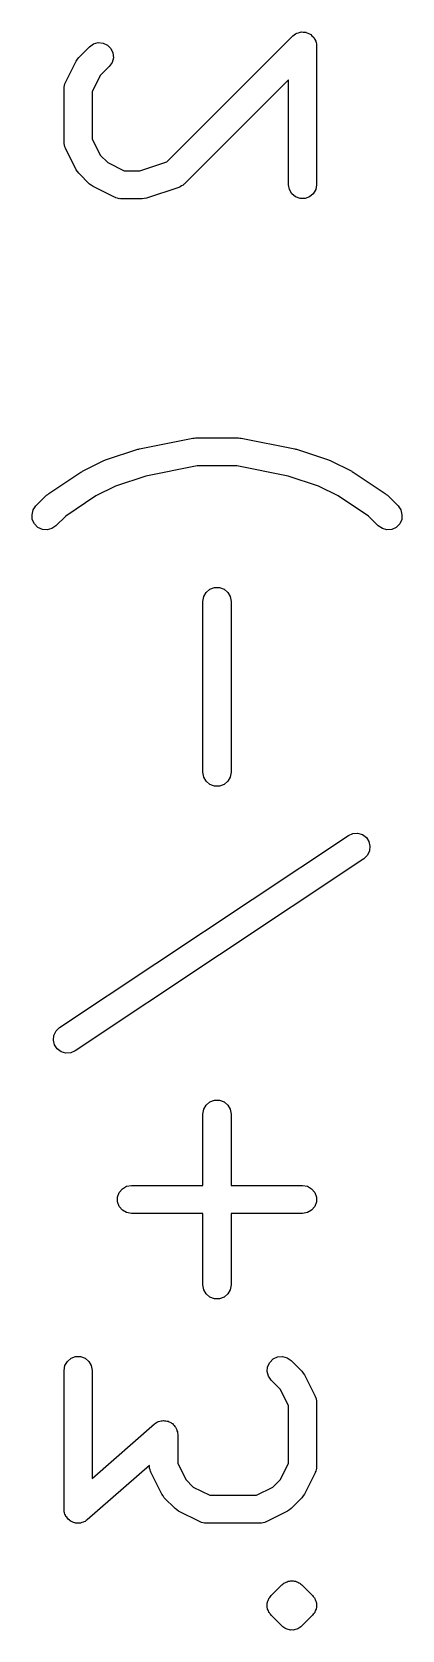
# Model space of a CAD drawing. Extents: x 91.3 to 189.8, y -113.5 to -60.4.
# Drawn here: x 166.54 to 167.86, y -79.66 to -73.96 of the extents above; entities that cross this region are included whole.
import ezdxf

# ---------------------------------------------------------------- set-up
doc = ezdxf.new("R2010")
doc.units = 0
doc.header["$MEASUREMENT"] = 0
doc.layers.add('BLACK', color=7, linetype='CONTINUOUS')

msp = doc.modelspace()

# ---------------------------------------------------------------- linework, layer by layer
at = {"layer": 'Black'}
for p, q in [((167.018, -74.422), (167.467, -73.9732)), ((167.467, -73.9732), (167.472, -73.9695)), ((167.472, -73.9695), (167.477, -73.9653)), ((167.477, -73.9653), (167.479, -73.9645)), ((167.479, -73.9645), (167.481, -73.9633)), ((167.481, -73.9633), (167.487, -73.9616)), ((167.487, -73.9616), (167.493, -73.9593)), ((167.493, -73.9593), (167.495, -73.9593)), ((167.495, -73.9593), (167.498, -73.9588)), ((167.498, -73.9588), (167.504, -73.9593)), ((167.504, -73.9593), (167.511, -73.9593)), ((167.511, -73.9593), (167.513, -73.9601)), ((167.513, -73.9601), (167.515, -73.9603)), ((167.515, -73.9603), (167.521, -73.963)), ((167.521, -73.963), (167.527, -73.9653)), ((167.527, -73.9653), (167.529, -73.9667)), ((167.529, -73.9667), (167.531, -73.9676)), ((167.531, -73.9676), (167.535, -73.9722)), ((167.535, -73.9722), (167.54, -73.9764)), ((167.54, -73.9764), (167.541, -73.9783)), ((167.541, -73.9783), (167.543, -73.9799)), ((167.543, -73.9799), (167.546, -73.9858)), ((166.705, -74.0494), (166.743, -74.0113)), ((166.743, -74.0113), (166.757, -74.0014)), ((166.757, -74.0014), (166.774, -73.9969)), ((166.774, -73.9969), (166.791, -73.9984)), ((166.791, -73.9984), (166.807, -74.0057)), ((166.807, -74.0057), (166.819, -74.018)), ((166.819, -74.018), (166.826, -74.0337)), ((166.826, -74.0337), (166.828, -74.051)), ((167.546, -73.9858), (167.549, -73.9915)), ((167.549, -73.9915), (167.549, -73.9936)), ((167.549, -73.9936), (167.55, -73.9956)), ((167.55, -73.9956), (167.551, -74.0021)), ((167.551, -74.0021), (167.552, -74.0086)), ((167.552, -74.0086), (167.552, -74.5038)), ((166.657, -74.1386), (166.695, -74.0624)), ((166.695, -74.0624), (166.7, -74.056)), ((166.7, -74.056), (166.705, -74.0494)), ((166.813, -74.082), (166.781, -74.1144)), ((166.823, -74.0678), (166.813, -74.082)), ((166.828, -74.051), (166.823, -74.0678)), ((166.652, -74.1552), (166.654, -74.1496)), ((166.654, -74.1496), (166.655, -74.1439)), ((166.655, -74.1439), (166.656, -74.1414)), ((166.656, -74.1414), (166.657, -74.1386)), ((166.781, -74.1144), (166.752, -74.1728)), ((167.452, -74.1293), (167.08, -74.5011)), ((167.452, -74.5038), (167.452, -74.1293)), ((166.652, -74.1581), (166.652, -74.1552)), ((166.652, -74.161), (166.652, -74.1581)), ((166.652, -74.3514), (166.652, -74.161)), ((166.752, -74.1728), (166.752, -74.3396)), ((166.652, -74.3543), (166.652, -74.3514)), ((166.652, -74.3571), (166.652, -74.3543)), ((166.654, -74.3628), (166.652, -74.3571)), ((166.655, -74.3685), (166.654, -74.3628)), ((166.656, -74.371), (166.655, -74.3685)), ((166.657, -74.3738), (166.656, -74.371)), ((166.695, -74.45), (166.657, -74.3738)), ((166.752, -74.3396), (166.781, -74.398)), ((166.781, -74.398), (166.808, -74.4246)), ((166.808, -74.4246), (166.866, -74.4538)), ((166.922, -74.4538), (167.018, -74.422)), ((166.7, -74.4564), (166.695, -74.45)), ((166.705, -74.463), (166.7, -74.4564)), ((166.743, -74.5011), (166.705, -74.463)), ((166.866, -74.4538), (166.922, -74.4538)), ((166.749, -74.5057), (166.743, -74.5011)), ((166.756, -74.5104), (166.749, -74.5057)), ((166.832, -74.5485), (166.756, -74.5104)), ((166.835, -74.5494), (166.832, -74.5485)), ((166.837, -74.5508), (166.835, -74.5494)), ((167.061, -74.5132), (166.946, -74.5512)), ((167.063, -74.5118), (167.061, -74.5132)), ((167.066, -74.511), (167.063, -74.5118)), ((167.071, -74.5077), (167.066, -74.511)), ((167.076, -74.5049), (167.071, -74.5077)), ((167.078, -74.5027), (167.076, -74.5049)), ((167.08, -74.5011), (167.078, -74.5027)), ((167.455, -74.5209), (167.452, -74.5038)), ((167.464, -74.536), (167.455, -74.5209)), ((167.477, -74.5471), (167.464, -74.536)), ((167.493, -74.5531), (167.477, -74.5471)), ((167.527, -74.5471), (167.511, -74.5531)), ((167.54, -74.536), (167.527, -74.5471)), ((167.549, -74.5209), (167.54, -74.536)), ((167.552, -74.5038), (167.549, -74.5209)), ((166.843, -74.5518), (166.837, -74.5508)), ((166.849, -74.5535), (166.843, -74.5518)), ((166.851, -74.5533), (166.849, -74.5535)), ((166.854, -74.5538), (166.851, -74.5533)), ((166.93, -74.5538), (166.854, -74.5538)), ((166.938, -74.5524), (166.93, -74.5538)), ((166.946, -74.5512), (166.938, -74.5524)), ((167.511, -74.5531), (167.493, -74.5531)), ((166.8, -75.4849), (166.915, -75.4469)), ((166.915, -75.4469), (166.918, -75.4464)), ((166.918, -75.4464), (166.921, -75.4453)), ((166.921, -75.4453), (167.111, -75.4072)), ((167.111, -75.4072), (167.116, -75.4071)), ((167.116, -75.4071), (167.121, -75.4062)), ((167.121, -75.4062), (167.273, -75.4062)), ((167.273, -75.4062), (167.278, -75.4071)), ((167.278, -75.4071), (167.283, -75.4072)), ((167.283, -75.4072), (167.474, -75.4453)), ((167.474, -75.4453), (167.477, -75.4464)), ((167.477, -75.4464), (167.48, -75.4469)), ((167.48, -75.4469), (167.594, -75.4849)), ((166.718, -75.5258), (166.794, -75.4877)), ((166.794, -75.4877), (166.797, -75.4866)), ((166.797, -75.4866), (166.8, -75.4849)), ((167.126, -75.5062), (166.943, -75.5427)), ((167.268, -75.5062), (167.126, -75.5062)), ((167.451, -75.5427), (167.268, -75.5062)), ((167.594, -75.4849), (167.597, -75.4866)), ((167.597, -75.4866), (167.6, -75.4877)), ((167.6, -75.4877), (167.677, -75.5258)), ((166.598, -75.6051), (166.712, -75.5289)), ((166.712, -75.5289), (166.715, -75.5276)), ((166.715, -75.5276), (166.718, -75.5258)), ((166.943, -75.5427), (166.835, -75.5787)), ((167.559, -75.5787), (167.451, -75.5427)), ((167.677, -75.5258), (167.679, -75.5276)), ((167.679, -75.5276), (167.682, -75.5289)), ((167.682, -75.5289), (167.796, -75.6051)), ((166.552, -75.6494), (166.59, -75.6113)), ((166.59, -75.6113), (166.594, -75.6085)), ((166.594, -75.6085), (166.598, -75.6051)), ((166.765, -75.6138), (166.658, -75.6855)), ((166.835, -75.5787), (166.765, -75.6138)), ((167.629, -75.6138), (167.559, -75.5787)), ((167.737, -75.6855), (167.629, -75.6138)), ((167.796, -75.6051), (167.8, -75.6085)), ((167.8, -75.6085), (167.804, -75.6113)), ((167.804, -75.6113), (167.842, -75.6494)), ((166.538, -75.6804), (166.542, -75.6636)), ((166.539, -75.6977), (166.538, -75.6804)), ((166.542, -75.6636), (166.552, -75.6494)), ((166.658, -75.6855), (166.623, -75.7201)), ((167.771, -75.7201), (167.737, -75.6855)), ((167.842, -75.6494), (167.852, -75.6636)), ((167.852, -75.6636), (167.856, -75.6804)), ((167.856, -75.6804), (167.855, -75.6977)), ((166.547, -75.7134), (166.539, -75.6977)), ((166.559, -75.7257), (166.547, -75.7134)), ((166.575, -75.7331), (166.559, -75.7257)), ((166.592, -75.7346), (166.575, -75.7331)), ((166.609, -75.7301), (166.592, -75.7346)), ((166.623, -75.7201), (166.609, -75.7301)), ((167.786, -75.7301), (167.771, -75.7201)), ((167.802, -75.7346), (167.786, -75.7301)), ((167.82, -75.7331), (167.802, -75.7346)), ((167.835, -75.7257), (167.82, -75.7331)), ((167.848, -75.7134), (167.835, -75.7257)), ((167.855, -75.6977), (167.848, -75.7134)), ((167.147, -75.9895), (167.15, -75.9724)), ((167.15, -75.9724), (167.159, -75.9574)), ((167.159, -75.9574), (167.172, -75.9462)), ((167.172, -75.9462), (167.188, -75.9403)), ((167.188, -75.9403), (167.206, -75.9403)), ((167.206, -75.9403), (167.222, -75.9462)), ((167.222, -75.9462), (167.235, -75.9574)), ((167.235, -75.9574), (167.244, -75.9724)), ((167.244, -75.9724), (167.247, -75.9895)), ((167.147, -76.599), (167.147, -75.9895)), ((167.247, -75.9895), (167.247, -76.599)), ((167.15, -76.6162), (167.147, -76.599)), ((167.247, -76.599), (167.244, -76.6162)), ((167.159, -76.6312), (167.15, -76.6162)), ((167.172, -76.6424), (167.159, -76.6312)), ((167.188, -76.6483), (167.172, -76.6424)), ((167.206, -76.6483), (167.188, -76.6483)), ((167.222, -76.6424), (167.206, -76.6483)), ((167.235, -76.6312), (167.222, -76.6424)), ((167.244, -76.6162), (167.235, -76.6312)), ((166.636, -77.5098), (167.665, -76.8241)), ((167.665, -76.8241), (167.681, -76.8171)), ((167.681, -76.8171), (167.698, -76.816)), ((167.698, -76.816), (167.715, -76.8209)), ((167.715, -76.8209), (167.729, -76.8312)), ((167.729, -76.8312), (167.738, -76.8456)), ((167.74, -76.8798), (167.733, -76.8953)), ((167.738, -76.8456), (167.742, -76.8625)), ((167.742, -76.8625), (167.74, -76.8798)), ((167.72, -76.9073), (166.692, -77.593)), ((167.733, -76.8953), (167.72, -76.9073)), ((166.624, -77.5218), (166.636, -77.5098)), ((166.614, -77.5546), (166.616, -77.5374)), ((166.618, -77.5715), (166.614, -77.5546)), ((166.616, -77.5374), (166.624, -77.5218)), ((166.628, -77.586), (166.618, -77.5715)), ((166.642, -77.5963), (166.628, -77.586)), ((166.658, -77.6011), (166.642, -77.5963)), ((166.676, -77.6), (166.658, -77.6011)), ((166.692, -77.593), (166.676, -77.6)), ((167.15, -77.801), (167.159, -77.786)), ((167.159, -77.786), (167.172, -77.7748)), ((167.172, -77.7748), (167.188, -77.7689)), ((167.188, -77.7689), (167.206, -77.7689)), ((167.206, -77.7689), (167.222, -77.7748)), ((167.222, -77.7748), (167.235, -77.786)), ((167.235, -77.786), (167.244, -77.801)), ((167.147, -77.8181), (167.15, -77.801)), ((167.147, -78.0729), (167.147, -77.8181)), ((167.244, -77.801), (167.247, -77.8181)), ((167.247, -77.8181), (167.247, -78.0729)), ((166.86, -78.0846), (166.875, -78.0759)), ((166.875, -78.0759), (166.892, -78.0729)), ((166.892, -78.0729), (167.147, -78.0729)), ((167.247, -78.0729), (167.502, -78.0729)), ((167.502, -78.0729), (167.519, -78.0759)), ((167.519, -78.0759), (167.534, -78.0846)), ((166.843, -78.1142), (166.849, -78.0979)), ((166.843, -78.1315), (166.843, -78.1142)), ((166.849, -78.1479), (166.843, -78.1315)), ((166.849, -78.0979), (166.86, -78.0846)), ((167.534, -78.0846), (167.545, -78.0979)), ((167.545, -78.0979), (167.551, -78.1142)), ((167.551, -78.1315), (167.545, -78.1479)), ((167.551, -78.1142), (167.551, -78.1315)), ((166.86, -78.1612), (166.849, -78.1479)), ((166.875, -78.1698), (166.86, -78.1612)), ((166.892, -78.1729), (166.875, -78.1698)), ((167.147, -78.1729), (166.892, -78.1729)), ((167.147, -78.4276), (167.147, -78.1729)), ((167.502, -78.1729), (167.247, -78.1729)), ((167.247, -78.1729), (167.247, -78.4276)), ((167.519, -78.1698), (167.502, -78.1729)), ((167.534, -78.1612), (167.519, -78.1698)), ((167.545, -78.1479), (167.534, -78.1612)), ((167.15, -78.4447), (167.147, -78.4276)), ((167.159, -78.4598), (167.15, -78.4447)), ((167.172, -78.4709), (167.159, -78.4598)), ((167.188, -78.4769), (167.172, -78.4709)), ((167.206, -78.4769), (167.188, -78.4769)), ((167.222, -78.4709), (167.206, -78.4769)), ((167.235, -78.4598), (167.222, -78.4709)), ((167.244, -78.4447), (167.235, -78.4598)), ((167.247, -78.4276), (167.244, -78.4447)), ((166.655, -78.7153), (166.664, -78.7002)), ((166.664, -78.7002), (166.677, -78.6891)), ((166.677, -78.6891), (166.693, -78.6831)), ((166.693, -78.6831), (166.711, -78.6831)), ((166.711, -78.6831), (166.727, -78.6891)), ((166.727, -78.6891), (166.74, -78.7002)), ((166.74, -78.7002), (166.749, -78.7153)), ((167.377, -78.7194), (167.385, -78.7037)), ((167.385, -78.7037), (167.397, -78.6914)), ((167.397, -78.6914), (167.413, -78.6841)), ((167.413, -78.6841), (167.43, -78.6826)), ((167.43, -78.6826), (167.447, -78.6871)), ((167.447, -78.6871), (167.461, -78.697)), ((167.461, -78.697), (167.499, -78.7351)), ((166.652, -78.7324), (166.655, -78.7153)), ((166.652, -79.2276), (166.652, -78.7324)), ((166.749, -78.7153), (166.752, -78.7324)), ((166.752, -78.7324), (166.752, -79.1174)), ((167.376, -78.7367), (167.377, -78.7194)), ((167.38, -78.7535), (167.376, -78.7367)), ((167.39, -78.7677), (167.38, -78.7535)), ((167.423, -78.8001), (167.39, -78.7677)), ((167.499, -78.7351), (167.504, -78.7417)), ((167.504, -78.7417), (167.509, -78.7481)), ((167.509, -78.7481), (167.547, -78.8243)), ((167.452, -78.8585), (167.423, -78.8001)), ((167.547, -78.8243), (167.547, -78.8271)), ((167.452, -79.0634), (167.452, -78.8585)), ((167.547, -78.8271), (167.549, -78.8296)), ((167.549, -78.8296), (167.55, -78.8353)), ((167.55, -78.8353), (167.552, -78.841)), ((167.552, -78.841), (167.551, -78.8438)), ((167.551, -78.8438), (167.552, -78.8467)), ((167.552, -78.8467), (167.552, -79.0752)), ((166.752, -79.1174), (166.974, -78.9233)), ((166.974, -78.9233), (166.978, -78.9208)), ((166.978, -78.9208), (166.982, -78.9177)), ((166.982, -78.9177), (166.985, -78.9163)), ((166.985, -78.9163), (166.989, -78.9143)), ((166.989, -78.9143), (166.993, -78.9134)), ((166.993, -78.9134), (166.998, -78.9117)), ((166.998, -78.9117), (167.002, -78.9117)), ((167.002, -78.9117), (167.006, -78.911)), ((167.006, -78.911), (167.01, -78.9117)), ((167.01, -78.9117), (167.015, -78.9117)), ((167.015, -78.9117), (167.019, -78.913)), ((167.019, -78.913), (167.023, -78.9136)), ((167.023, -78.9136), (167.027, -78.916)), ((167.027, -78.916), (167.032, -78.9177)), ((167.032, -78.9177), (167.035, -78.9201)), ((167.035, -78.9201), (167.038, -78.922)), ((167.038, -78.922), (167.041, -78.9257)), ((167.041, -78.9257), (167.045, -78.9288)), ((167.045, -78.9288), (167.047, -78.9322)), ((167.047, -78.9322), (167.049, -78.9351)), ((167.049, -78.9351), (167.051, -78.9396)), ((167.051, -78.9396), (167.054, -78.9439)), ((167.054, -78.9439), (167.054, -78.9477)), ((167.054, -78.9477), (167.056, -78.9513)), ((167.056, -78.9513), (167.056, -78.9561)), ((167.056, -78.9561), (167.057, -78.961)), ((167.057, -78.961), (167.057, -79.0634)), ((166.957, -79.0711), (166.735, -79.2652)), ((166.957, -79.0752), (166.957, -79.0711)), ((166.957, -79.0781), (166.957, -79.0752)), ((166.957, -79.081), (166.957, -79.0781)), ((166.959, -79.0866), (166.957, -79.081)), ((166.96, -79.0923), (166.959, -79.0866)), ((166.961, -79.0948), (166.96, -79.0923)), ((166.962, -79.0976), (166.961, -79.0948)), ((167, -79.1738), (166.962, -79.0976)), ((167.057, -79.0634), (167.086, -79.1218)), ((167.423, -79.1218), (167.452, -79.0634)), ((167.547, -79.0976), (167.509, -79.1738)), ((167.549, -79.0923), (167.547, -79.0948)), ((167.547, -79.0948), (167.547, -79.0976)), ((167.55, -79.0866), (167.549, -79.0923)), ((167.552, -79.081), (167.55, -79.0866)), ((167.552, -79.0752), (167.551, -79.0781)), ((167.551, -79.0781), (167.552, -79.081)), ((167.086, -79.1218), (167.112, -79.1484)), ((167.112, -79.1484), (167.171, -79.1776)), ((167.338, -79.1776), (167.396, -79.1484)), ((167.396, -79.1484), (167.423, -79.1218)), ((167.005, -79.1802), (167, -79.1738)), ((167.009, -79.1868), (167.005, -79.1802)), ((167.048, -79.2249), (167.009, -79.1868)), ((167.171, -79.1776), (167.338, -79.1776)), ((167.499, -79.1868), (167.461, -79.2249)), ((167.504, -79.1802), (167.499, -79.1868)), ((167.509, -79.1738), (167.504, -79.1802)), ((166.653, -79.2324), (166.652, -79.2276)), ((166.653, -79.2373), (166.653, -79.2324)), ((166.654, -79.2409), (166.653, -79.2373)), ((166.655, -79.2447), (166.654, -79.2409)), ((166.657, -79.249), (166.655, -79.2447)), ((166.659, -79.2535), (166.657, -79.249)), ((166.662, -79.2564), (166.659, -79.2535)), ((166.664, -79.2598), (166.662, -79.2564)), ((166.667, -79.2629), (166.664, -79.2598)), ((166.671, -79.2666), (166.667, -79.2629)), ((166.674, -79.2684), (166.671, -79.2666)), ((166.677, -79.2709), (166.674, -79.2684)), ((166.681, -79.2726), (166.677, -79.2709)), ((166.686, -79.2749), (166.681, -79.2726)), ((166.69, -79.2755), (166.686, -79.2749)), ((166.693, -79.2769), (166.69, -79.2755)), ((166.698, -79.2769), (166.693, -79.2769)), ((166.703, -79.2776), (166.698, -79.2769)), ((166.707, -79.2769), (166.703, -79.2776)), ((166.711, -79.2769), (166.707, -79.2769)), ((166.715, -79.2752), (166.711, -79.2769)), ((166.72, -79.2742), (166.715, -79.2752)), ((166.723, -79.2722), (166.72, -79.2742)), ((166.727, -79.2709), (166.723, -79.2722)), ((166.731, -79.2678), (166.727, -79.2709)), ((166.735, -79.2652), (166.731, -79.2678)), ((167.054, -79.2295), (167.048, -79.2249)), ((167.06, -79.2342), (167.054, -79.2295)), ((167.137, -79.2723), (167.06, -79.2342)), ((167.139, -79.2732), (167.137, -79.2723)), ((167.142, -79.2746), (167.139, -79.2732)), ((167.148, -79.2756), (167.142, -79.2746)), ((167.153, -79.2773), (167.148, -79.2756)), ((167.156, -79.2771), (167.153, -79.2773)), ((167.159, -79.2776), (167.156, -79.2771)), ((167.35, -79.2776), (167.159, -79.2776)), ((167.352, -79.2771), (167.35, -79.2776)), ((167.355, -79.2773), (167.352, -79.2771)), ((167.361, -79.2756), (167.355, -79.2773)), ((167.367, -79.2746), (167.361, -79.2756)), ((167.369, -79.2732), (167.367, -79.2746)), ((167.372, -79.2723), (167.369, -79.2732)), ((167.448, -79.2342), (167.372, -79.2723)), ((167.455, -79.2295), (167.448, -79.2342)), ((167.461, -79.2249), (167.455, -79.2295)), ((167.39, -79.5351), (167.428, -79.497)), ((167.428, -79.497), (167.432, -79.4945)), ((167.432, -79.4945), (167.435, -79.4914)), ((167.435, -79.4914), (167.439, -79.4896)), ((167.439, -79.4896), (167.443, -79.4871)), ((167.443, -79.4871), (167.447, -79.4859)), ((167.447, -79.4859), (167.451, -79.4841)), ((167.451, -79.4841), (167.455, -79.4837)), ((167.455, -79.4837), (167.459, -79.4826)), ((167.459, -79.4826), (167.464, -79.483)), ((167.464, -79.483), (167.468, -79.4826)), ((167.468, -79.4826), (167.472, -79.4837)), ((167.472, -79.4837), (167.477, -79.4841)), ((167.477, -79.4841), (167.481, -79.4859)), ((167.481, -79.4859), (167.485, -79.4871)), ((167.485, -79.4871), (167.489, -79.4896)), ((167.489, -79.4896), (167.492, -79.4914)), ((167.492, -79.4914), (167.496, -79.4945)), ((167.496, -79.4945), (167.499, -79.497)), ((167.499, -79.497), (167.537, -79.5351)), ((167.376, -79.5618), (167.377, -79.5597)), ((167.376, -79.564), (167.376, -79.5618)), ((167.376, -79.5661), (167.376, -79.564)), ((167.376, -79.5705), (167.376, -79.5661)), ((167.377, -79.5575), (167.379, -79.5536)), ((167.377, -79.5597), (167.377, -79.5575)), ((167.379, -79.5536), (167.38, -79.5493)), ((167.38, -79.5493), (167.382, -79.5475)), ((167.382, -79.5455), (167.384, -79.5438)), ((167.382, -79.5475), (167.382, -79.5455)), ((167.384, -79.5438), (167.385, -79.5418)), ((167.385, -79.5418), (167.388, -79.5387)), ((167.388, -79.5387), (167.39, -79.5351)), ((167.537, -79.5351), (167.54, -79.5387)), ((167.54, -79.5387), (167.543, -79.5418)), ((167.543, -79.5418), (167.544, -79.5438)), ((167.544, -79.5438), (167.545, -79.5455)), ((167.545, -79.5455), (167.546, -79.5475)), ((167.546, -79.5475), (167.547, -79.5493)), ((167.547, -79.5493), (167.548, -79.5536)), ((167.548, -79.5536), (167.55, -79.5575)), ((167.55, -79.5575), (167.55, -79.5597)), ((167.55, -79.5597), (167.551, -79.5618)), ((167.551, -79.5618), (167.551, -79.564)), ((167.551, -79.564), (167.552, -79.5661)), ((167.552, -79.5661), (167.551, -79.5705)), ((167.376, -79.5748), (167.376, -79.5705)), ((167.376, -79.577), (167.376, -79.5748)), ((167.376, -79.5792), (167.376, -79.577)), ((167.377, -79.5812), (167.376, -79.5792)), ((167.377, -79.5834), (167.377, -79.5812)), ((167.379, -79.5874), (167.377, -79.5834)), ((167.38, -79.5916), (167.379, -79.5874)), ((167.382, -79.5934), (167.38, -79.5916)), ((167.382, -79.5955), (167.382, -79.5934)), ((167.384, -79.5972), (167.382, -79.5955)), ((167.385, -79.5992), (167.384, -79.5972)), ((167.388, -79.6022), (167.385, -79.5992)), ((167.39, -79.6058), (167.388, -79.6022)), ((167.428, -79.6439), (167.39, -79.6058)), ((167.537, -79.6058), (167.499, -79.6439)), ((167.54, -79.6022), (167.537, -79.6058)), ((167.543, -79.5992), (167.54, -79.6022)), ((167.544, -79.5972), (167.543, -79.5992)), ((167.545, -79.5955), (167.544, -79.5972)), ((167.546, -79.5934), (167.545, -79.5955)), ((167.547, -79.5916), (167.546, -79.5934)), ((167.548, -79.5874), (167.547, -79.5916)), ((167.55, -79.5834), (167.548, -79.5874)), ((167.551, -79.5792), (167.55, -79.5812)), ((167.55, -79.5812), (167.55, -79.5834)), ((167.551, -79.5705), (167.552, -79.5748)), ((167.552, -79.5748), (167.551, -79.577)), ((167.551, -79.577), (167.551, -79.5792)), ((167.432, -79.6464), (167.428, -79.6439)), ((167.435, -79.6495), (167.432, -79.6464)), ((167.439, -79.6514), (167.435, -79.6495)), ((167.443, -79.6539), (167.439, -79.6514)), ((167.447, -79.655), (167.443, -79.6539)), ((167.451, -79.6569), (167.447, -79.655)), ((167.455, -79.6572), (167.451, -79.6569)), ((167.459, -79.6584), (167.455, -79.6572)), ((167.464, -79.658), (167.459, -79.6584)), ((167.468, -79.6584), (167.464, -79.658)), ((167.472, -79.6572), (167.468, -79.6584)), ((167.477, -79.6569), (167.472, -79.6572)), ((167.481, -79.655), (167.477, -79.6569)), ((167.485, -79.6539), (167.481, -79.655)), ((167.489, -79.6514), (167.485, -79.6539)), ((167.492, -79.6495), (167.489, -79.6514)), ((167.496, -79.6464), (167.492, -79.6495)), ((167.499, -79.6439), (167.496, -79.6464))]:
    msp.add_line(p, q, dxfattribs=at)

doc.saveas('drawing.dxf')
